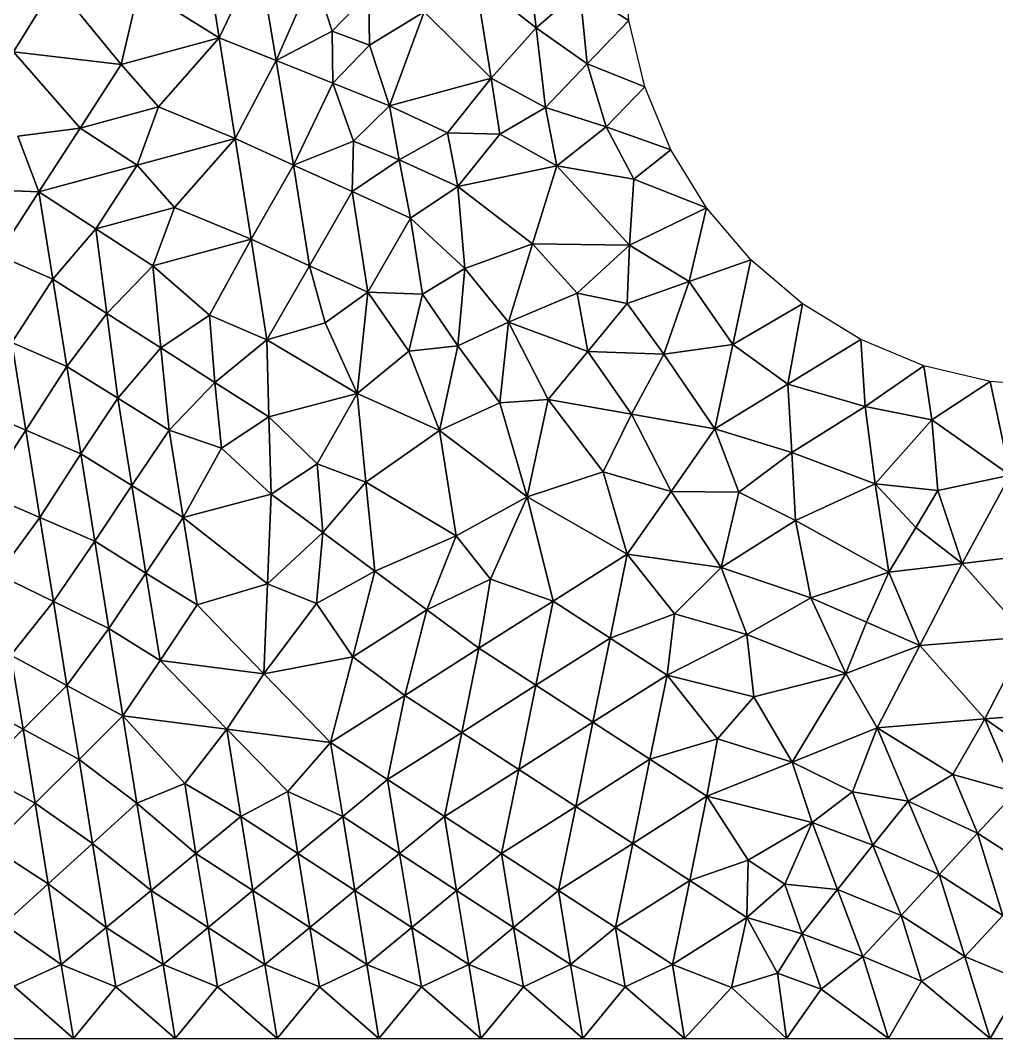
# Model space of a CAD drawing. Extents: x 100 to 350, y 100 to 150.
# Drawn here: x 276.13 to 298.58, y 100 to 123.44 of the extents above; entities that cross this region are included whole.
import ezdxf

# ---------------------------------------------------------------- set-up
doc = ezdxf.new("R2010")
doc.units = 0

msp = doc.modelspace()

# ---------------------------------------------------------------- linework, layer by layer
at = {"color": 1}
for p, q in [((280.334, 125.353), (280.7, 123.036)), ((280.7, 123.036), (280.334, 125.353)), ((280.7, 123.036), (281.603, 124.922)), ((281.603, 124.922), (280.7, 123.036)), ((281.603, 124.922), (282.007, 122.515)), ((282.007, 122.515), (281.603, 124.922)), ((287.767, 125.098), (287.988, 123.264)), ((287.988, 123.264), (287.767, 125.098)), ((282.007, 122.515), (282.873, 124.492)), ((282.873, 124.492), (282.007, 122.515)), ((283.299, 123.186), (282.873, 124.492)), ((282.873, 124.492), (283.299, 123.186)), ((275.966, 122.712), (276.926, 124.272)), ((276.926, 124.272), (275.966, 122.712)), ((278.444, 122.423), (276.926, 124.272)), ((276.926, 124.272), (278.444, 122.423)), ((286.958, 122.108), (286.59, 124.365)), ((286.59, 124.365), (286.958, 122.108)), ((287.988, 123.264), (286.59, 124.365)), ((286.59, 124.365), (287.988, 123.264)), ((278.858, 124.183), (278.444, 122.423)), ((278.444, 122.423), (278.858, 124.183)), ((280.7, 123.036), (278.858, 124.183)), ((278.858, 124.183), (280.7, 123.036)), ((284.142, 124.062), (283.299, 123.186)), ((283.299, 123.186), (284.142, 124.062)), ((284.142, 124.062), (284.157, 122.869)), ((284.157, 122.869), (284.142, 124.062)), ((287.988, 123.264), (288.994, 124.132)), ((288.994, 124.132), (287.988, 123.264)), ((289.166, 122.433), (288.994, 124.132)), ((288.994, 124.132), (289.166, 122.433)), ((290.123, 123.436), (288.994, 124.132)), ((288.994, 124.132), (290.123, 123.436)), ((284.157, 122.869), (285.412, 123.631)), ((285.412, 123.631), (284.157, 122.869)), ((285.412, 123.631), (284.621, 121.473)), ((284.621, 121.473), (285.412, 123.631)), ((286.958, 122.108), (285.412, 123.631)), ((285.412, 123.631), (286.958, 122.108)), ((289.166, 122.433), (290.123, 123.436)), ((290.123, 123.436), (289.166, 122.433)), ((283.299, 123.186), (282.007, 122.515)), ((282.007, 122.515), (283.299, 123.186)), ((283.314, 121.994), (283.299, 123.186)), ((283.299, 123.186), (283.314, 121.994)), ((284.157, 122.869), (283.299, 123.186)), ((283.299, 123.186), (284.157, 122.869)), ((286.958, 122.108), (287.988, 123.264)), ((287.988, 123.264), (286.958, 122.108)), ((289.166, 122.433), (287.988, 123.264)), ((287.988, 123.264), (288.209, 121.431)), ((287.988, 123.264), (289.166, 122.433)), ((288.209, 121.431), (287.988, 123.264)), ((280.7, 123.036), (278.444, 122.423)), ((278.444, 122.423), (280.7, 123.036)), ((279.303, 121.449), (280.7, 123.036)), ((280.7, 123.036), (279.303, 121.449)), ((281.066, 120.719), (280.7, 123.036)), ((282.007, 122.515), (280.7, 123.036)), ((280.7, 123.036), (281.066, 120.719)), ((280.7, 123.036), (282.007, 122.515)), ((283.314, 121.994), (284.157, 122.869)), ((284.157, 122.869), (283.314, 121.994)), ((284.157, 122.869), (284.621, 121.473)), ((284.621, 121.473), (284.157, 122.869)), ((275.966, 122.712), (278.444, 122.423)), ((278.444, 122.423), (275.966, 122.712)), ((275.966, 122.712), (277.498, 120.959)), ((277.498, 120.959), (275.966, 122.712)), ((277.498, 120.959), (278.444, 122.423)), ((278.444, 122.423), (277.498, 120.959)), ((278.444, 122.423), (279.303, 121.449)), ((279.303, 121.449), (278.444, 122.423)), ((282.007, 122.515), (281.066, 120.719)), ((281.066, 120.719), (282.007, 122.515)), ((282.007, 122.515), (282.41, 120.107)), ((283.314, 121.994), (282.007, 122.515)), ((282.41, 120.107), (282.007, 122.515)), ((282.007, 122.515), (283.314, 121.994)), ((288.209, 121.431), (289.166, 122.433)), ((289.166, 122.433), (288.209, 121.431)), ((290.489, 121.91), (289.166, 122.433)), ((289.166, 122.433), (289.601, 120.989)), ((289.601, 120.989), (289.166, 122.433)), ((289.166, 122.433), (290.489, 121.91)), ((284.621, 121.473), (286.958, 122.108)), ((286.958, 122.108), (284.621, 121.473)), ((285.952, 120.847), (286.958, 122.108)), ((286.958, 122.108), (285.952, 120.847)), ((287.154, 120.818), (286.958, 122.108)), ((288.209, 121.431), (286.958, 122.108)), ((286.958, 122.108), (287.154, 120.818)), ((286.958, 122.108), (288.209, 121.431)), ((282.41, 120.107), (283.314, 121.994)), ((283.314, 121.994), (282.41, 120.107)), ((283.314, 121.994), (284.621, 121.473)), ((283.788, 120.659), (283.314, 121.994)), ((284.621, 121.473), (283.314, 121.994)), ((283.314, 121.994), (283.788, 120.659)), ((290.489, 121.91), (289.601, 120.989)), ((289.601, 120.989), (290.489, 121.91)), ((279.303, 121.449), (277.498, 120.959)), ((277.498, 120.959), (279.303, 121.449)), ((278.81, 120.106), (279.303, 121.449)), ((279.303, 121.449), (278.81, 120.106)), ((279.303, 121.449), (281.066, 120.719)), ((281.066, 120.719), (279.303, 121.449)), ((284.621, 121.473), (283.788, 120.659)), ((283.788, 120.659), (284.621, 121.473)), ((284.841, 120.224), (284.621, 121.473)), ((284.621, 121.473), (285.952, 120.847)), ((285.952, 120.847), (284.621, 121.473)), ((284.621, 121.473), (284.841, 120.224)), ((287.154, 120.818), (288.209, 121.431)), ((288.209, 121.431), (287.154, 120.818)), ((288.209, 121.431), (289.601, 120.989)), ((289.601, 120.989), (288.209, 121.431)), ((288.209, 121.431), (288.467, 120.091)), ((288.467, 120.091), (288.209, 121.431)), ((277.498, 120.959), (276.065, 120.772)), ((276.065, 120.772), (277.498, 120.959)), ((276.553, 119.494), (277.498, 120.959)), ((277.498, 120.959), (276.553, 119.494)), ((277.498, 120.959), (278.81, 120.106)), ((278.81, 120.106), (277.498, 120.959)), ((288.467, 120.091), (289.601, 120.989)), ((289.601, 120.989), (288.467, 120.091)), ((289.601, 120.989), (291.09, 120.46)), ((289.601, 120.989), (290.241, 119.785)), ((291.09, 120.46), (289.601, 120.989)), ((290.241, 119.785), (289.601, 120.989)), ((276.065, 120.772), (276.553, 119.494)), ((276.553, 119.494), (276.065, 120.772)), ((281.066, 120.719), (278.81, 120.106)), ((278.81, 120.106), (281.066, 120.719)), ((279.669, 119.132), (281.066, 120.719)), ((281.066, 120.719), (279.669, 119.132)), ((282.41, 120.107), (281.066, 120.719)), ((281.066, 120.719), (281.432, 118.402)), ((281.066, 120.719), (282.41, 120.107)), ((281.432, 118.402), (281.066, 120.719)), ((285.952, 120.847), (284.841, 120.224)), ((284.841, 120.224), (285.952, 120.847)), ((285.952, 120.847), (287.154, 120.818)), ((286.186, 119.612), (285.952, 120.847)), ((287.154, 120.818), (285.952, 120.847)), ((285.952, 120.847), (286.186, 119.612)), ((286.186, 119.612), (287.154, 120.818)), ((287.154, 120.818), (286.186, 119.612)), ((287.154, 120.818), (288.467, 120.091)), ((288.467, 120.091), (287.154, 120.818)), ((283.788, 120.659), (282.41, 120.107)), ((282.41, 120.107), (283.788, 120.659)), ((283.755, 119.496), (283.788, 120.659)), ((283.788, 120.659), (283.755, 119.496)), ((283.788, 120.659), (284.841, 120.224)), ((284.841, 120.224), (283.788, 120.659)), ((291.09, 120.46), (290.241, 119.785)), ((290.241, 119.785), (291.09, 120.46)), ((278.81, 120.106), (276.553, 119.494)), ((276.553, 119.494), (278.81, 120.106)), ((277.864, 118.642), (278.81, 120.106)), ((278.81, 120.106), (277.864, 118.642)), ((278.81, 120.106), (279.669, 119.132)), ((279.669, 119.132), (278.81, 120.106)), ((281.432, 118.402), (282.41, 120.107)), ((282.41, 120.107), (281.432, 118.402)), ((283.755, 119.496), (282.41, 120.107)), ((282.41, 120.107), (282.776, 117.79)), ((282.41, 120.107), (283.755, 119.496)), ((282.776, 117.79), (282.41, 120.107)), ((284.841, 120.224), (283.755, 119.496)), ((283.755, 119.496), (284.841, 120.224)), ((285.099, 118.884), (284.841, 120.224)), ((284.841, 120.224), (286.186, 119.612)), ((284.841, 120.224), (285.099, 118.884)), ((286.186, 119.612), (284.841, 120.224)), ((288.467, 120.091), (286.186, 119.612)), ((286.186, 119.612), (288.467, 120.091)), ((288.467, 120.091), (287.91, 118.292)), ((287.91, 118.292), (288.467, 120.091)), ((290.138, 118.262), (288.467, 120.091)), ((288.467, 120.091), (290.241, 119.785)), ((290.241, 119.785), (288.467, 120.091)), ((288.467, 120.091), (290.138, 118.262)), ((290.241, 119.785), (290.138, 118.262)), ((290.138, 118.262), (290.241, 119.785)), ((291.91, 119.122), (290.241, 119.785)), ((290.241, 119.785), (291.91, 119.122)), ((275.299, 119.543), (276.553, 119.494)), ((276.553, 119.494), (275.299, 119.543)), ((286.186, 119.612), (285.099, 118.884)), ((285.099, 118.884), (286.186, 119.612)), ((286.353, 117.727), (286.186, 119.612)), ((286.186, 119.612), (286.353, 117.727)), ((287.91, 118.292), (286.186, 119.612)), ((286.186, 119.612), (287.91, 118.292)), ((276.553, 119.494), (275.608, 118.029)), ((275.608, 118.029), (276.553, 119.494)), ((276.553, 119.494), (277.864, 118.642)), ((277.864, 118.642), (276.553, 119.494)), ((276.553, 119.494), (276.875, 117.483)), ((276.875, 117.483), (276.553, 119.494)), ((282.776, 117.79), (283.755, 119.496)), ((283.755, 119.496), (282.776, 117.79)), ((285.099, 118.884), (283.755, 119.496)), ((283.755, 119.496), (284.121, 117.179)), ((283.755, 119.496), (285.099, 118.884)), ((284.121, 117.179), (283.755, 119.496)), ((277.864, 118.642), (279.669, 119.132)), ((279.669, 119.132), (277.864, 118.642)), ((279.175, 117.79), (279.669, 119.132)), ((279.669, 119.132), (279.175, 117.79)), ((279.669, 119.132), (281.432, 118.402)), ((281.432, 118.402), (279.669, 119.132)), ((290.138, 118.262), (291.91, 119.122)), ((291.91, 119.122), (290.138, 118.262)), ((291.91, 119.122), (291.508, 117.423)), ((291.508, 117.423), (291.91, 119.122)), ((284.121, 117.179), (285.099, 118.884)), ((285.099, 118.884), (284.121, 117.179)), ((286.353, 117.727), (285.099, 118.884)), ((285.099, 118.884), (285.378, 117.136)), ((285.099, 118.884), (286.353, 117.727)), ((285.378, 117.136), (285.099, 118.884)), ((276.875, 117.483), (277.864, 118.642)), ((277.864, 118.642), (276.875, 117.483)), ((277.864, 118.642), (279.175, 117.79)), ((278.118, 116.69), (277.864, 118.642)), ((279.175, 117.79), (277.864, 118.642)), ((277.864, 118.642), (278.118, 116.69)), ((281.432, 118.402), (279.175, 117.79)), ((279.175, 117.79), (281.432, 118.402)), ((280.473, 116.655), (281.432, 118.402)), ((281.432, 118.402), (280.473, 116.655)), ((282.776, 117.79), (281.432, 118.402)), ((281.432, 118.402), (281.798, 116.085)), ((281.798, 116.085), (281.432, 118.402)), ((281.432, 118.402), (282.776, 117.79)), ((287.91, 118.292), (286.353, 117.727)), ((286.353, 117.727), (287.91, 118.292)), ((287.354, 116.493), (287.91, 118.292)), ((287.91, 118.292), (287.354, 116.493)), ((287.91, 118.292), (290.138, 118.262)), ((290.138, 118.262), (287.91, 118.292)), ((287.91, 118.292), (288.933, 117.156)), ((288.933, 117.156), (287.91, 118.292)), ((290.138, 118.262), (288.933, 117.156)), ((288.933, 117.156), (290.138, 118.262)), ((290.087, 116.918), (290.138, 118.262)), ((290.138, 118.262), (290.087, 116.918)), ((291.508, 117.423), (290.138, 118.262)), ((290.138, 118.262), (291.508, 117.423)), ((275.608, 118.029), (276.875, 117.483)), ((276.875, 117.483), (275.608, 118.029)), ((291.508, 117.423), (292.929, 117.929)), ((292.929, 117.929), (291.508, 117.423)), ((292.929, 117.929), (292.516, 115.98)), ((292.516, 115.98), (292.929, 117.929)), ((279.175, 117.79), (278.118, 116.69)), ((278.118, 116.69), (279.175, 117.79)), ((279.175, 117.79), (280.473, 116.655)), ((279.36, 115.897), (279.175, 117.79)), ((280.473, 116.655), (279.175, 117.79)), ((279.175, 117.79), (279.36, 115.897)), ((281.798, 116.085), (282.776, 117.79)), ((282.776, 117.79), (281.798, 116.085)), ((282.776, 117.79), (284.121, 117.179)), ((284.121, 117.179), (282.776, 117.79)), ((282.776, 117.79), (283.141, 116.477)), ((283.141, 116.477), (282.776, 117.79)), ((286.353, 117.727), (285.378, 117.136)), ((285.378, 117.136), (286.353, 117.727)), ((286.193, 115.946), (286.353, 117.727)), ((286.353, 117.727), (286.193, 115.946)), ((286.353, 117.727), (287.354, 116.493)), ((287.354, 116.493), (286.353, 117.727)), ((275.93, 116.019), (276.875, 117.483)), ((276.875, 117.483), (275.93, 116.019)), ((276.875, 117.483), (278.118, 116.69)), ((278.118, 116.69), (276.875, 117.483)), ((276.875, 117.483), (277.198, 115.473)), ((277.198, 115.473), (276.875, 117.483)), ((291.508, 117.423), (290.087, 116.918)), ((290.087, 116.918), (291.508, 117.423)), ((290.929, 115.757), (291.508, 117.423)), ((291.508, 117.423), (290.929, 115.757)), ((291.508, 117.423), (292.516, 115.98)), ((292.516, 115.98), (291.508, 117.423)), ((284.121, 117.179), (283.141, 116.477)), ((283.141, 116.477), (284.121, 117.179)), ((283.87, 114.852), (284.121, 117.179)), ((284.121, 117.179), (283.87, 114.852)), ((285.065, 115.822), (284.121, 117.179)), ((285.378, 117.136), (284.121, 117.179)), ((284.121, 117.179), (285.065, 115.822)), ((284.121, 117.179), (285.378, 117.136)), ((285.378, 117.136), (285.065, 115.822)), ((285.065, 115.822), (285.378, 117.136)), ((285.378, 117.136), (286.193, 115.946)), ((286.193, 115.946), (285.378, 117.136)), ((288.933, 117.156), (287.354, 116.493)), ((287.354, 116.493), (288.933, 117.156)), ((288.933, 117.156), (289.176, 115.815)), ((290.087, 116.918), (288.933, 117.156)), ((288.933, 117.156), (290.087, 116.918)), ((289.176, 115.815), (288.933, 117.156)), ((290.087, 116.918), (289.176, 115.815)), ((289.176, 115.815), (290.087, 116.918)), ((290.929, 115.757), (290.087, 116.918)), ((290.087, 116.918), (290.929, 115.757)), ((294.122, 116.91), (292.516, 115.98)), ((292.516, 115.98), (294.122, 116.91)), ((293.782, 115.061), (294.122, 116.91)), ((294.122, 116.91), (293.782, 115.061)), ((278.118, 116.69), (277.198, 115.473)), ((277.198, 115.473), (278.118, 116.69)), ((279.36, 115.897), (278.118, 116.69)), ((278.118, 116.69), (278.371, 114.738)), ((278.371, 114.738), (278.118, 116.69)), ((278.118, 116.69), (279.36, 115.897)), ((279.36, 115.897), (280.473, 116.655)), ((280.473, 116.655), (279.36, 115.897)), ((280.473, 116.655), (281.798, 116.085)), ((280.602, 115.103), (280.473, 116.655)), ((281.798, 116.085), (280.473, 116.655)), ((280.473, 116.655), (280.602, 115.103)), ((287.354, 116.493), (286.193, 115.946)), ((286.193, 115.946), (287.354, 116.493)), ((287.153, 114.632), (287.354, 116.493)), ((287.354, 116.493), (287.153, 114.632)), ((288.265, 114.713), (287.354, 116.493)), ((289.176, 115.815), (287.354, 116.493)), ((287.354, 116.493), (288.265, 114.713)), ((287.354, 116.493), (289.176, 115.815)), ((283.141, 116.477), (281.798, 116.085)), ((281.798, 116.085), (283.141, 116.477)), ((283.141, 116.477), (283.87, 114.852)), ((283.87, 114.852), (283.141, 116.477)), ((275.93, 116.019), (276.252, 114.008)), ((277.198, 115.473), (275.93, 116.019)), ((275.93, 116.019), (277.198, 115.473)), ((276.252, 114.008), (275.93, 116.019)), ((281.798, 116.085), (280.602, 115.103)), ((280.602, 115.103), (281.798, 116.085)), ((281.845, 114.31), (281.798, 116.085)), ((283.87, 114.852), (281.798, 116.085)), ((281.798, 116.085), (281.845, 114.31)), ((281.798, 116.085), (283.87, 114.852)), ((293.782, 115.061), (295.46, 116.09)), ((295.46, 116.09), (293.782, 115.061)), ((295.561, 114.551), (295.46, 116.09)), ((295.46, 116.09), (295.561, 114.551)), ((278.371, 114.738), (279.36, 115.897)), ((279.36, 115.897), (278.371, 114.738)), ((279.36, 115.897), (280.602, 115.103)), ((280.602, 115.103), (279.36, 115.897)), ((279.36, 115.897), (279.545, 114.004)), ((279.545, 114.004), (279.36, 115.897)), ((285.065, 115.822), (283.87, 114.852)), ((283.87, 114.852), (285.065, 115.822)), ((286.193, 115.946), (285.065, 115.822)), ((285.065, 115.822), (286.193, 115.946)), ((285.065, 115.822), (285.764, 113.997)), ((285.764, 113.997), (285.065, 115.822)), ((285.764, 113.997), (286.193, 115.946)), ((286.193, 115.946), (285.764, 113.997)), ((286.193, 115.946), (287.153, 114.632)), ((287.153, 114.632), (286.193, 115.946)), ((289.176, 115.815), (288.265, 114.713)), ((288.265, 114.713), (289.176, 115.815)), ((289.176, 115.815), (290.929, 115.757)), ((290.929, 115.757), (289.176, 115.815)), ((289.176, 115.815), (290.184, 114.372)), ((290.184, 114.372), (289.176, 115.815)), ((290.929, 115.757), (292.516, 115.98)), ((292.516, 115.98), (290.929, 115.757)), ((292.516, 115.98), (292.104, 114.032)), ((292.104, 114.032), (292.516, 115.98)), ((292.516, 115.98), (293.782, 115.061)), ((293.782, 115.061), (292.516, 115.98)), ((290.184, 114.372), (290.929, 115.757)), ((290.929, 115.757), (290.184, 114.372)), ((292.104, 114.032), (290.929, 115.757)), ((290.929, 115.757), (292.104, 114.032)), ((277.198, 115.473), (276.252, 114.008)), ((276.252, 114.008), (277.198, 115.473)), ((277.52, 113.462), (277.198, 115.473)), ((278.371, 114.738), (277.198, 115.473)), ((277.198, 115.473), (277.52, 113.462)), ((277.198, 115.473), (278.371, 114.738)), ((295.561, 114.551), (296.91, 115.489)), ((296.91, 115.489), (295.561, 114.551)), ((297.095, 114.24), (296.91, 115.489)), ((296.91, 115.489), (297.095, 114.24)), ((280.602, 115.103), (279.545, 114.004)), ((279.545, 114.004), (280.602, 115.103)), ((281.845, 114.31), (280.602, 115.103)), ((280.602, 115.103), (280.75, 113.589)), ((280.75, 113.589), (280.602, 115.103)), ((280.602, 115.103), (281.845, 114.31)), ((298.436, 115.123), (297.095, 114.24)), ((297.095, 114.24), (298.436, 115.123)), ((298.436, 115.123), (298.897, 112.969)), ((298.897, 112.969), (298.436, 115.123)), ((283.87, 114.852), (281.845, 114.31)), ((281.845, 114.31), (283.87, 114.852)), ((282.954, 113.23), (283.87, 114.852)), ((283.87, 114.852), (282.954, 113.23)), ((285.764, 113.997), (283.87, 114.852)), ((283.87, 114.852), (284.076, 112.806)), ((284.076, 112.806), (283.87, 114.852)), ((283.87, 114.852), (285.764, 113.997)), ((293.782, 115.061), (292.104, 114.032)), ((292.104, 114.032), (293.782, 115.061)), ((295.561, 114.551), (293.782, 115.061)), ((293.782, 115.061), (293.869, 113.494)), ((293.869, 113.494), (293.782, 115.061)), ((293.782, 115.061), (295.561, 114.551)), ((277.52, 113.462), (278.371, 114.738)), ((278.371, 114.738), (277.52, 113.462)), ((278.371, 114.738), (278.693, 112.728)), ((279.545, 114.004), (278.371, 114.738)), ((278.371, 114.738), (279.545, 114.004)), ((278.693, 112.728), (278.371, 114.738)), ((287.153, 114.632), (285.764, 113.997)), ((285.764, 113.997), (287.153, 114.632)), ((288.265, 114.713), (287.153, 114.632)), ((287.153, 114.632), (288.265, 114.713)), ((287.153, 114.632), (287.783, 112.47)), ((287.783, 112.47), (287.153, 114.632)), ((287.783, 112.47), (288.265, 114.713)), ((288.265, 114.713), (287.783, 112.47)), ((289.529, 113.044), (288.265, 114.713)), ((290.184, 114.372), (288.265, 114.713)), ((288.265, 114.713), (289.529, 113.044)), ((288.265, 114.713), (290.184, 114.372)), ((276.252, 114.008), (274.985, 114.554)), ((274.985, 114.554), (276.252, 114.008)), ((293.869, 113.494), (295.561, 114.551)), ((295.561, 114.551), (293.869, 113.494)), ((297.095, 114.24), (295.561, 114.551)), ((295.561, 114.551), (295.787, 112.77)), ((295.787, 112.77), (295.561, 114.551)), ((295.561, 114.551), (297.095, 114.24)), ((280.75, 113.589), (281.845, 114.31)), ((281.845, 114.31), (280.75, 113.589)), ((281.845, 114.31), (282.954, 113.23)), ((282.954, 113.23), (281.845, 114.31)), ((281.845, 114.31), (281.892, 112.535)), ((281.892, 112.535), (281.845, 114.31)), ((289.529, 113.044), (290.184, 114.372)), ((290.184, 114.372), (289.529, 113.044)), ((290.184, 114.372), (292.104, 114.032)), ((291.095, 112.593), (290.184, 114.372)), ((292.104, 114.032), (290.184, 114.372)), ((290.184, 114.372), (291.095, 112.593)), ((295.787, 112.77), (297.095, 114.24)), ((297.095, 114.24), (295.787, 112.77)), ((297.095, 114.24), (297.231, 112.615)), ((298.897, 112.969), (297.095, 114.24)), ((297.231, 112.615), (297.095, 114.24)), ((297.095, 114.24), (298.897, 112.969)), ((276.252, 114.008), (275.307, 112.543)), ((275.307, 112.543), (276.252, 114.008)), ((276.252, 114.008), (276.575, 111.997)), ((277.52, 113.462), (276.252, 114.008)), ((276.575, 111.997), (276.252, 114.008)), ((276.252, 114.008), (277.52, 113.462)), ((279.545, 114.004), (278.693, 112.728)), ((278.693, 112.728), (279.545, 114.004)), ((279.545, 114.004), (280.75, 113.589)), ((279.867, 111.993), (279.545, 114.004)), ((280.75, 113.589), (279.545, 114.004)), ((279.545, 114.004), (279.867, 111.993)), ((284.076, 112.806), (285.764, 113.997)), ((285.764, 113.997), (284.076, 112.806)), ((287.783, 112.47), (285.764, 113.997)), ((285.764, 113.997), (286.148, 111.573)), ((286.148, 111.573), (285.764, 113.997)), ((285.764, 113.997), (287.783, 112.47)), ((292.104, 114.032), (291.095, 112.593)), ((291.095, 112.593), (292.104, 114.032)), ((292.655, 112.578), (292.104, 114.032)), ((292.104, 114.032), (293.869, 113.494)), ((293.869, 113.494), (292.104, 114.032)), ((292.104, 114.032), (292.655, 112.578)), ((276.575, 111.997), (277.52, 113.462)), ((277.52, 113.462), (276.575, 111.997)), ((278.693, 112.728), (277.52, 113.462)), ((277.52, 113.462), (277.842, 111.451)), ((277.52, 113.462), (278.693, 112.728)), ((277.842, 111.451), (277.52, 113.462)), ((279.867, 111.993), (280.75, 113.589)), ((280.75, 113.589), (279.867, 111.993)), ((280.75, 113.589), (281.892, 112.535)), ((281.892, 112.535), (280.75, 113.589)), ((292.655, 112.578), (293.869, 113.494)), ((293.869, 113.494), (292.655, 112.578)), ((293.869, 113.494), (295.787, 112.77)), ((293.869, 113.494), (293.956, 111.927)), ((295.787, 112.77), (293.869, 113.494)), ((293.956, 111.927), (293.869, 113.494)), ((281.892, 112.535), (282.954, 113.23)), ((282.954, 113.23), (281.892, 112.535)), ((282.954, 113.23), (283.087, 111.648)), ((284.076, 112.806), (282.954, 113.23)), ((282.954, 113.23), (284.076, 112.806)), ((283.087, 111.648), (282.954, 113.23)), ((289.529, 113.044), (287.783, 112.47)), ((287.783, 112.47), (289.529, 113.044)), ((290.086, 111.153), (289.529, 113.044)), ((291.095, 112.593), (289.529, 113.044)), ((289.529, 113.044), (290.086, 111.153)), ((289.529, 113.044), (291.095, 112.593)), ((297.231, 112.615), (298.897, 112.969)), ((298.897, 112.969), (297.231, 112.615)), ((298.897, 112.969), (297.793, 110.938)), ((297.793, 110.938), (298.897, 112.969)), ((284.076, 112.806), (283.087, 111.648)), ((283.087, 111.648), (284.076, 112.806)), ((286.148, 111.573), (284.076, 112.806)), ((284.076, 112.806), (284.283, 110.76)), ((284.283, 110.76), (284.076, 112.806)), ((284.076, 112.806), (286.148, 111.573)), ((295.787, 112.77), (293.956, 111.927)), ((293.956, 111.927), (295.787, 112.77)), ((296.103, 110.735), (295.787, 112.77)), ((295.787, 112.77), (297.231, 112.615)), ((296.729, 111.764), (295.787, 112.77)), ((295.787, 112.77), (296.103, 110.735)), ((297.231, 112.615), (295.787, 112.77)), ((295.787, 112.77), (296.729, 111.764)), ((275.307, 112.543), (276.575, 111.997)), ((276.575, 111.997), (275.307, 112.543)), ((278.693, 112.728), (277.842, 111.451)), ((277.842, 111.451), (278.693, 112.728)), ((279.867, 111.993), (278.693, 112.728)), ((278.693, 112.728), (279.015, 110.717)), ((279.015, 110.717), (278.693, 112.728)), ((278.693, 112.728), (279.867, 111.993)), ((281.892, 112.535), (279.867, 111.993)), ((279.867, 111.993), (281.892, 112.535)), ((281.808, 110.468), (281.892, 112.535)), ((281.892, 112.535), (281.808, 110.468)), ((283.087, 111.648), (281.892, 112.535)), ((281.892, 112.535), (283.087, 111.648)), ((290.086, 111.153), (291.095, 112.593)), ((291.095, 112.593), (290.086, 111.153)), ((291.095, 112.593), (292.655, 112.578)), ((292.25, 110.843), (291.095, 112.593)), ((292.655, 112.578), (291.095, 112.593)), ((291.095, 112.593), (292.25, 110.843)), ((292.25, 110.843), (292.655, 112.578)), ((292.655, 112.578), (292.25, 110.843)), ((292.655, 112.578), (293.956, 111.927)), ((293.956, 111.927), (292.655, 112.578)), ((296.729, 111.764), (297.231, 112.615)), ((297.231, 112.615), (296.729, 111.764)), ((297.231, 112.615), (297.793, 110.938)), ((297.793, 110.938), (297.231, 112.615)), ((286.148, 111.573), (287.783, 112.47)), ((287.783, 112.47), (286.148, 111.573)), ((287.783, 112.47), (286.938, 110.578)), ((286.938, 110.578), (287.783, 112.47)), ((290.086, 111.153), (287.783, 112.47)), ((287.783, 112.47), (288.379, 110.069)), ((287.783, 112.47), (290.086, 111.153)), ((288.379, 110.069), (287.783, 112.47)), ((275.608, 110.686), (276.575, 111.997)), ((276.575, 111.997), (275.608, 110.686)), ((276.575, 111.997), (276.886, 110.063)), ((277.842, 111.451), (276.575, 111.997)), ((276.575, 111.997), (277.842, 111.451)), ((276.886, 110.063), (276.575, 111.997)), ((279.015, 110.717), (279.867, 111.993)), ((279.867, 111.993), (279.015, 110.717)), ((279.867, 111.993), (280.189, 109.983)), ((281.808, 110.468), (279.867, 111.993)), ((279.867, 111.993), (281.808, 110.468)), ((280.189, 109.983), (279.867, 111.993)), ((293.956, 111.927), (292.25, 110.843)), ((292.25, 110.843), (293.956, 111.927)), ((293.956, 111.927), (296.103, 110.735)), ((294.313, 110.149), (293.956, 111.927)), ((296.103, 110.735), (293.956, 111.927)), ((293.956, 111.927), (294.313, 110.149)), ((283.087, 111.648), (281.808, 110.468)), ((281.808, 110.468), (283.087, 111.648)), ((282.935, 110.013), (283.087, 111.648)), ((283.087, 111.648), (282.935, 110.013)), ((283.087, 111.648), (284.283, 110.76)), ((284.283, 110.76), (283.087, 111.648)), ((284.283, 110.76), (286.148, 111.573)), ((286.148, 111.573), (284.283, 110.76)), ((285.478, 109.873), (286.148, 111.573)), ((286.148, 111.573), (285.478, 109.873)), ((286.938, 110.578), (286.148, 111.573)), ((286.148, 111.573), (286.938, 110.578)), ((296.103, 110.735), (296.729, 111.764)), ((296.729, 111.764), (296.103, 110.735)), ((297.793, 110.938), (296.729, 111.764)), ((296.729, 111.764), (297.793, 110.938)), ((277.842, 111.451), (276.886, 110.063)), ((276.886, 110.063), (277.842, 111.451)), ((279.015, 110.717), (277.842, 111.451)), ((277.842, 111.451), (278.164, 109.441)), ((278.164, 109.441), (277.842, 111.451)), ((277.842, 111.451), (279.015, 110.717)), ((288.379, 110.069), (290.086, 111.153)), ((290.086, 111.153), (288.379, 110.069)), ((289.691, 109.217), (290.086, 111.153)), ((290.086, 111.153), (289.691, 109.217)), ((290.086, 111.153), (292.25, 110.843)), ((291.173, 109.776), (290.086, 111.153)), ((292.25, 110.843), (290.086, 111.153)), ((290.086, 111.153), (291.173, 109.776)), ((299.483, 111.14), (297.793, 110.938)), ((297.793, 110.938), (299.483, 111.14)), ((296.103, 110.735), (297.793, 110.938)), ((297.793, 110.938), (296.103, 110.735)), ((297.793, 110.938), (296.816, 109.047)), ((296.816, 109.047), (297.793, 110.938)), ((299.287, 109.25), (297.793, 110.938)), ((297.793, 110.938), (299.287, 109.25)), ((276.886, 110.063), (275.608, 110.686)), ((275.608, 110.686), (276.886, 110.063)), ((278.164, 109.441), (279.015, 110.717)), ((279.015, 110.717), (278.164, 109.441)), ((279.015, 110.717), (279.338, 108.706)), ((280.189, 109.983), (279.015, 110.717)), ((279.015, 110.717), (280.189, 109.983)), ((279.338, 108.706), (279.015, 110.717)), ((284.283, 110.76), (282.935, 110.013)), ((282.935, 110.013), (284.283, 110.76)), ((283.772, 108.789), (284.283, 110.76)), ((284.283, 110.76), (283.772, 108.789)), ((285.478, 109.873), (284.283, 110.76)), ((284.283, 110.76), (285.478, 109.873)), ((292.25, 110.843), (291.173, 109.776)), ((291.173, 109.776), (292.25, 110.843)), ((292.25, 110.843), (294.313, 110.149)), ((292.835, 109.302), (292.25, 110.843)), ((294.313, 110.149), (292.25, 110.843)), ((292.25, 110.843), (292.835, 109.302)), ((294.313, 110.149), (296.103, 110.735)), ((296.103, 110.735), (294.313, 110.149)), ((295.588, 109.584), (296.103, 110.735)), ((296.103, 110.735), (295.588, 109.584)), ((296.103, 110.735), (296.816, 109.047)), ((296.816, 109.047), (296.103, 110.735)), ((281.808, 110.468), (280.189, 109.983)), ((280.189, 109.983), (281.808, 110.468)), ((281.725, 108.4), (281.808, 110.468)), ((281.808, 110.468), (281.725, 108.4)), ((281.808, 110.468), (282.935, 110.013)), ((282.935, 110.013), (281.808, 110.468)), ((286.938, 110.578), (285.478, 109.873)), ((285.478, 109.873), (286.938, 110.578)), ((286.938, 110.578), (286.673, 108.985)), ((286.673, 108.985), (286.938, 110.578)), ((288.379, 110.069), (286.938, 110.578)), ((286.938, 110.578), (288.379, 110.069)), ((276.886, 110.063), (275.908, 108.828)), ((275.908, 108.828), (276.886, 110.063)), ((277.197, 108.129), (276.886, 110.063)), ((276.886, 110.063), (278.164, 109.441)), ((276.886, 110.063), (277.197, 108.129)), ((278.164, 109.441), (276.886, 110.063)), ((280.189, 109.983), (279.338, 108.706)), ((279.338, 108.706), (280.189, 109.983)), ((280.189, 109.983), (281.725, 108.4)), ((281.725, 108.4), (280.189, 109.983)), ((282.935, 110.013), (281.725, 108.4)), ((281.725, 108.4), (282.935, 110.013)), ((283.772, 108.789), (282.935, 110.013)), ((282.935, 110.013), (283.772, 108.789)), ((286.673, 108.985), (288.379, 110.069)), ((288.379, 110.069), (286.673, 108.985)), ((287.984, 108.133), (288.379, 110.069)), ((288.379, 110.069), (287.984, 108.133)), ((289.691, 109.217), (288.379, 110.069)), ((288.379, 110.069), (289.691, 109.217)), ((294.313, 110.149), (292.835, 109.302)), ((292.835, 109.302), (294.313, 110.149)), ((295.118, 108.404), (294.313, 110.149)), ((295.588, 109.584), (294.313, 110.149)), ((294.313, 110.149), (295.118, 108.404)), ((294.313, 110.149), (295.588, 109.584)), ((285.478, 109.873), (283.772, 108.789)), ((283.772, 108.789), (285.478, 109.873)), ((284.967, 107.901), (285.478, 109.873)), ((285.478, 109.873), (284.967, 107.901)), ((286.673, 108.985), (285.478, 109.873)), ((285.478, 109.873), (286.673, 108.985)), ((291.173, 109.776), (289.691, 109.217)), ((289.691, 109.217), (291.173, 109.776)), ((291.002, 108.365), (291.173, 109.776)), ((291.173, 109.776), (291.002, 108.365)), ((292.835, 109.302), (291.173, 109.776)), ((291.173, 109.776), (292.835, 109.302)), ((295.118, 108.404), (295.588, 109.584)), ((295.588, 109.584), (295.118, 108.404)), ((296.816, 109.047), (295.588, 109.584)), ((295.588, 109.584), (296.816, 109.047)), ((277.197, 108.129), (278.164, 109.441)), ((278.164, 109.441), (277.197, 108.129)), ((279.338, 108.706), (278.164, 109.441)), ((278.164, 109.441), (278.486, 107.43)), ((278.486, 107.43), (278.164, 109.441)), ((278.164, 109.441), (279.338, 108.706)), ((287.984, 108.133), (289.691, 109.217)), ((289.691, 109.217), (287.984, 108.133)), ((289.691, 109.217), (289.296, 107.281)), ((289.296, 107.281), (289.691, 109.217)), ((291.002, 108.365), (289.691, 109.217)), ((289.691, 109.217), (291.002, 108.365)), ((292.835, 109.302), (291.002, 108.365)), ((291.002, 108.365), (292.835, 109.302)), ((293, 107.868), (292.835, 109.302)), ((292.835, 109.302), (295.118, 108.404)), ((292.835, 109.302), (293, 107.868)), ((295.118, 108.404), (292.835, 109.302)), ((296.816, 109.047), (299.287, 109.25)), ((299.287, 109.25), (296.816, 109.047)), ((299.287, 109.25), (298.31, 107.359)), ((298.31, 107.359), (299.287, 109.25)), ((284.967, 107.901), (286.673, 108.985)), ((286.673, 108.985), (284.967, 107.901)), ((286.673, 108.985), (286.278, 107.049)), ((286.278, 107.049), (286.673, 108.985)), ((286.673, 108.985), (287.984, 108.133)), ((287.984, 108.133), (286.673, 108.985)), ((295.118, 108.404), (296.816, 109.047)), ((296.816, 109.047), (295.118, 108.404)), ((296.816, 109.047), (295.839, 107.157)), ((295.839, 107.157), (296.816, 109.047)), ((298.31, 107.359), (296.816, 109.047)), ((296.816, 109.047), (298.31, 107.359)), ((275.908, 108.828), (277.197, 108.129)), ((277.197, 108.129), (275.908, 108.828)), ((275.908, 108.828), (276.186, 107.124)), ((276.186, 107.124), (275.908, 108.828)), ((281.725, 108.4), (283.772, 108.789)), ((283.772, 108.789), (281.725, 108.4)), ((283.261, 106.817), (283.772, 108.789)), ((283.772, 108.789), (283.261, 106.817)), ((283.772, 108.789), (284.967, 107.901)), ((284.967, 107.901), (283.772, 108.789)), ((279.338, 108.706), (278.486, 107.43)), ((278.486, 107.43), (279.338, 108.706)), ((279.338, 108.706), (280.874, 107.124)), ((281.725, 108.4), (279.338, 108.706)), ((279.338, 108.706), (281.725, 108.4)), ((280.874, 107.124), (279.338, 108.706)), ((280.874, 107.124), (281.725, 108.4)), ((281.725, 108.4), (280.874, 107.124)), ((283.261, 106.817), (281.725, 108.4)), ((281.725, 108.4), (283.261, 106.817)), ((289.296, 107.281), (291.002, 108.365)), ((291.002, 108.365), (289.296, 107.281)), ((291.002, 108.365), (290.607, 106.429)), ((290.607, 106.429), (291.002, 108.365)), ((291.002, 108.365), (293, 107.868)), ((293, 107.868), (291.002, 108.365)), ((291.002, 108.365), (292.165, 106.9)), ((292.165, 106.9), (291.002, 108.365)), ((293, 107.868), (295.118, 108.404)), ((295.118, 108.404), (293, 107.868)), ((295.118, 108.404), (293.879, 106.367)), ((293.879, 106.367), (295.118, 108.404)), ((295.839, 107.157), (295.118, 108.404)), ((295.118, 108.404), (295.839, 107.157)), ((276.186, 107.124), (277.197, 108.129)), ((277.197, 108.129), (276.186, 107.124)), ((277.197, 108.129), (278.486, 107.43)), ((277.475, 106.425), (277.197, 108.129)), ((278.486, 107.43), (277.197, 108.129)), ((277.197, 108.129), (277.475, 106.425)), ((287.984, 108.133), (286.278, 107.049)), ((286.278, 107.049), (287.984, 108.133)), ((287.59, 106.197), (287.984, 108.133)), ((287.984, 108.133), (287.59, 106.197)), ((287.984, 108.133), (289.296, 107.281)), ((289.296, 107.281), (287.984, 108.133)), ((276.186, 107.124), (274.897, 107.823)), ((274.897, 107.823), (276.186, 107.124)), ((283.261, 106.817), (284.967, 107.901)), ((284.967, 107.901), (283.261, 106.817)), ((284.572, 105.965), (284.967, 107.901)), ((284.967, 107.901), (284.572, 105.965)), ((286.278, 107.049), (284.967, 107.901)), ((284.967, 107.901), (286.278, 107.049)), ((292.165, 106.9), (293, 107.868)), ((293, 107.868), (292.165, 106.9)), ((293, 107.868), (293.879, 106.367)), ((293.879, 106.367), (293, 107.868)), ((277.475, 106.425), (278.486, 107.43)), ((278.486, 107.43), (277.475, 106.425)), ((280.874, 107.124), (278.486, 107.43)), ((278.486, 107.43), (279.906, 105.869)), ((278.486, 107.43), (280.874, 107.124)), ((278.808, 105.419), (278.486, 107.43)), ((279.906, 105.869), (278.486, 107.43)), ((278.486, 107.43), (278.808, 105.419)), ((295.839, 107.157), (298.31, 107.359)), ((298.31, 107.359), (295.839, 107.157)), ((298.31, 107.359), (297.574, 106.076)), ((297.574, 106.076), (298.31, 107.359)), ((298.31, 107.359), (300.78, 107.562)), ((300.78, 107.562), (298.31, 107.359)), ((299.023, 105.671), (298.31, 107.359)), ((299.993, 106.198), (298.31, 107.359)), ((298.31, 107.359), (299.023, 105.671)), ((298.31, 107.359), (299.993, 106.198)), ((276.186, 107.124), (275.175, 106.118)), ((275.175, 106.118), (276.186, 107.124)), ((276.465, 105.419), (276.186, 107.124)), ((277.475, 106.425), (276.186, 107.124)), ((276.186, 107.124), (276.465, 105.419)), ((276.186, 107.124), (277.475, 106.425)), ((280.874, 107.124), (279.906, 105.869)), ((279.906, 105.869), (280.874, 107.124)), ((281.196, 105.113), (280.874, 107.124)), ((283.261, 106.817), (280.874, 107.124)), ((280.874, 107.124), (282.276, 105.686)), ((280.874, 107.124), (283.261, 106.817)), ((282.276, 105.686), (280.874, 107.124)), ((280.874, 107.124), (281.196, 105.113)), ((289.296, 107.281), (287.59, 106.197)), ((287.59, 106.197), (289.296, 107.281)), ((288.901, 105.345), (289.296, 107.281)), ((289.296, 107.281), (288.901, 105.345)), ((290.607, 106.429), (289.296, 107.281)), ((289.296, 107.281), (290.607, 106.429)), ((293.879, 106.367), (295.839, 107.157)), ((295.839, 107.157), (293.879, 106.367)), ((295.839, 107.157), (295.269, 105.683)), ((295.269, 105.683), (295.839, 107.157)), ((296.552, 105.469), (295.839, 107.157)), ((295.839, 107.157), (297.574, 106.076)), ((297.574, 106.076), (295.839, 107.157)), ((295.839, 107.157), (296.552, 105.469)), ((286.278, 107.049), (284.572, 105.965)), ((284.572, 105.965), (286.278, 107.049)), ((286.278, 107.049), (285.883, 105.113)), ((285.883, 105.113), (286.278, 107.049)), ((287.59, 106.197), (286.278, 107.049)), ((286.278, 107.049), (287.59, 106.197)), ((290.607, 106.429), (292.165, 106.9)), ((292.165, 106.9), (290.607, 106.429)), ((292.165, 106.9), (291.918, 105.577)), ((291.918, 105.577), (292.165, 106.9)), ((292.165, 106.9), (293.879, 106.367)), ((293.879, 106.367), (292.165, 106.9)), ((283.261, 106.817), (282.276, 105.686)), ((282.276, 105.686), (283.261, 106.817)), ((283.54, 105.113), (283.261, 106.817)), ((284.572, 105.965), (283.261, 106.817)), ((283.261, 106.817), (283.54, 105.113)), ((283.261, 106.817), (284.572, 105.965)), ((276.465, 105.419), (277.475, 106.425)), ((277.475, 106.425), (276.465, 105.419)), ((277.787, 104.491), (277.475, 106.425)), ((277.475, 106.425), (278.808, 105.419)), ((278.808, 105.419), (277.475, 106.425)), ((277.475, 106.425), (277.787, 104.491)), ((288.901, 105.345), (290.607, 106.429)), ((290.607, 106.429), (288.901, 105.345)), ((290.607, 106.429), (290.212, 104.493)), ((290.212, 104.493), (290.607, 106.429)), ((291.918, 105.577), (290.607, 106.429)), ((290.607, 106.429), (291.918, 105.577)), ((285.883, 105.113), (287.59, 106.197)), ((287.59, 106.197), (285.883, 105.113)), ((287.195, 104.261), (287.59, 106.197)), ((287.59, 106.197), (287.195, 104.261)), ((287.59, 106.197), (288.901, 105.345)), ((288.901, 105.345), (287.59, 106.197)), ((293.879, 106.367), (291.918, 105.577)), ((291.918, 105.577), (293.879, 106.367)), ((293.879, 106.367), (295.269, 105.683)), ((294.337, 104.973), (293.879, 106.367)), ((295.269, 105.683), (293.879, 106.367)), ((293.879, 106.367), (294.337, 104.973)), ((275.175, 106.118), (276.465, 105.419)), ((276.465, 105.419), (275.175, 106.118)), ((284.572, 105.965), (283.54, 105.113)), ((283.54, 105.113), (284.572, 105.965)), ((284.851, 104.261), (284.572, 105.965)), ((284.572, 105.965), (285.883, 105.113)), ((285.883, 105.113), (284.572, 105.965)), ((284.572, 105.965), (284.851, 104.261)), ((297.574, 106.076), (296.552, 105.469)), ((296.552, 105.469), (297.574, 106.076)), ((297.574, 106.076), (299.023, 105.671)), ((299.023, 105.671), (297.574, 106.076)), ((297.574, 106.076), (298.144, 104.726)), ((298.144, 104.726), (297.574, 106.076)), ((279.906, 105.869), (278.808, 105.419)), ((278.808, 105.419), (279.906, 105.869)), ((279.906, 105.869), (281.196, 105.113)), ((280.163, 104.261), (279.906, 105.869)), ((281.196, 105.113), (279.906, 105.869)), ((279.906, 105.869), (280.163, 104.261)), ((282.276, 105.686), (281.196, 105.113)), ((281.196, 105.113), (282.276, 105.686)), ((282.276, 105.686), (283.54, 105.113)), ((282.276, 105.686), (282.507, 104.261)), ((283.54, 105.113), (282.276, 105.686)), ((282.507, 104.261), (282.276, 105.686)), ((290.212, 104.493), (291.918, 105.577)), ((291.918, 105.577), (290.212, 104.493)), ((291.918, 105.577), (291.523, 103.641)), ((291.523, 103.641), (291.918, 105.577)), ((294.337, 104.973), (291.918, 105.577)), ((291.918, 105.577), (292.865, 104.107)), ((292.865, 104.107), (291.918, 105.577)), ((291.918, 105.577), (294.337, 104.973)), ((295.269, 105.683), (294.337, 104.973)), ((294.337, 104.973), (295.269, 105.683)), ((295.269, 105.683), (296.552, 105.469)), ((295.737, 104.45), (295.269, 105.683)), ((296.552, 105.469), (295.269, 105.683)), ((295.269, 105.683), (295.737, 104.45)), ((295.737, 104.45), (296.552, 105.469)), ((296.552, 105.469), (295.737, 104.45)), ((297.265, 103.781), (296.552, 105.469)), ((296.552, 105.469), (298.144, 104.726)), ((298.144, 104.726), (296.552, 105.469)), ((296.552, 105.469), (297.265, 103.781)), ((299.023, 105.671), (298.144, 104.726)), ((298.144, 104.726), (299.023, 105.671)), ((276.465, 105.419), (275.454, 104.414)), ((275.454, 104.414), (276.465, 105.419)), ((276.465, 105.419), (277.787, 104.491)), ((277.787, 104.491), (276.465, 105.419)), ((276.465, 105.419), (276.765, 103.562)), ((276.765, 103.562), (276.465, 105.419)), ((277.787, 104.491), (278.808, 105.419)), ((278.808, 105.419), (277.787, 104.491)), ((280.163, 104.261), (278.808, 105.419)), ((278.808, 105.419), (279.131, 103.409)), ((279.131, 103.409), (278.808, 105.419)), ((278.808, 105.419), (280.163, 104.261)), ((287.195, 104.261), (288.901, 105.345)), ((288.901, 105.345), (287.195, 104.261)), ((288.506, 103.409), (288.901, 105.345)), ((288.901, 105.345), (288.506, 103.409)), ((288.901, 105.345), (290.212, 104.493)), ((290.212, 104.493), (288.901, 105.345)), ((280.163, 104.261), (281.196, 105.113)), ((281.196, 105.113), (280.163, 104.261)), ((281.474, 103.409), (281.196, 105.113)), ((282.507, 104.261), (281.196, 105.113)), ((281.196, 105.113), (281.474, 103.409)), ((281.196, 105.113), (282.507, 104.261)), ((283.54, 105.113), (282.507, 104.261)), ((282.507, 104.261), (283.54, 105.113)), ((283.54, 105.113), (284.851, 104.261)), ((283.818, 103.409), (283.54, 105.113)), ((284.851, 104.261), (283.54, 105.113)), ((283.54, 105.113), (283.818, 103.409)), ((285.883, 105.113), (284.851, 104.261)), ((284.851, 104.261), (285.883, 105.113)), ((285.883, 105.113), (287.195, 104.261)), ((286.162, 103.409), (285.883, 105.113)), ((287.195, 104.261), (285.883, 105.113)), ((285.883, 105.113), (286.162, 103.409)), ((292.865, 104.107), (294.337, 104.973)), ((294.337, 104.973), (292.865, 104.107)), ((294.337, 104.973), (293.715, 103.558)), ((293.715, 103.558), (294.337, 104.973)), ((295.737, 104.45), (294.337, 104.973)), ((294.337, 104.973), (294.922, 103.432)), ((294.922, 103.432), (294.337, 104.973)), ((294.337, 104.973), (295.737, 104.45)), ((298.144, 104.726), (297.265, 103.781)), ((297.265, 103.781), (298.144, 104.726)), ((299.609, 103.781), (298.144, 104.726)), ((298.144, 104.726), (298.73, 102.836)), ((298.144, 104.726), (299.609, 103.781)), ((298.73, 102.836), (298.144, 104.726)), ((275.454, 104.414), (276.765, 103.562)), ((276.765, 103.562), (275.454, 104.414)), ((276.765, 103.562), (277.787, 104.491)), ((277.787, 104.491), (276.765, 103.562)), ((279.131, 103.409), (277.787, 104.491)), ((277.787, 104.491), (278.098, 102.557)), ((278.098, 102.557), (277.787, 104.491)), ((277.787, 104.491), (279.131, 103.409)), ((290.212, 104.493), (288.506, 103.409)), ((288.506, 103.409), (290.212, 104.493)), ((290.212, 104.493), (289.817, 102.557)), ((289.817, 102.557), (290.212, 104.493)), ((291.523, 103.641), (290.212, 104.493)), ((290.212, 104.493), (291.523, 103.641)), ((294.922, 103.432), (295.737, 104.45)), ((295.737, 104.45), (294.922, 103.432)), ((297.265, 103.781), (295.737, 104.45)), ((295.737, 104.45), (296.386, 102.836)), ((296.386, 102.836), (295.737, 104.45)), ((295.737, 104.45), (297.265, 103.781)), ((279.131, 103.409), (280.163, 104.261)), ((280.163, 104.261), (279.131, 103.409)), ((281.474, 103.409), (280.163, 104.261)), ((280.163, 104.261), (280.442, 102.557)), ((280.442, 102.557), (280.163, 104.261)), ((280.163, 104.261), (281.474, 103.409)), ((282.507, 104.261), (281.474, 103.409)), ((281.474, 103.409), (282.507, 104.261)), ((282.507, 104.261), (283.818, 103.409)), ((282.785, 102.557), (282.507, 104.261)), ((283.818, 103.409), (282.507, 104.261)), ((282.507, 104.261), (282.785, 102.557)), ((284.851, 104.261), (283.818, 103.409)), ((283.818, 103.409), (284.851, 104.261)), ((286.162, 103.409), (284.851, 104.261)), ((284.851, 104.261), (285.129, 102.557)), ((284.851, 104.261), (286.162, 103.409)), ((285.129, 102.557), (284.851, 104.261)), ((286.162, 103.409), (287.195, 104.261)), ((287.195, 104.261), (286.162, 103.409)), ((287.195, 104.261), (288.506, 103.409)), ((287.473, 102.557), (287.195, 104.261)), ((288.506, 103.409), (287.195, 104.261)), ((287.195, 104.261), (287.473, 102.557)), ((291.523, 103.641), (292.865, 104.107)), ((292.865, 104.107), (291.523, 103.641)), ((292.834, 102.788), (292.865, 104.107)), ((292.865, 104.107), (292.834, 102.788)), ((292.865, 104.107), (293.715, 103.558)), ((293.715, 103.558), (292.865, 104.107)), ((291.523, 103.641), (289.817, 102.557)), ((289.817, 102.557), (291.523, 103.641)), ((291.523, 103.641), (291.128, 101.704)), ((291.128, 101.704), (291.523, 103.641)), ((292.834, 102.788), (291.523, 103.641)), ((291.523, 103.641), (292.834, 102.788)), ((297.265, 103.781), (296.386, 102.836)), ((296.386, 102.836), (297.265, 103.781)), ((297.851, 101.89), (297.265, 103.781)), ((297.265, 103.781), (298.73, 102.836)), ((298.73, 102.836), (297.265, 103.781)), ((297.265, 103.781), (297.851, 101.89)), ((275.743, 102.633), (276.765, 103.562)), ((276.765, 103.562), (275.743, 102.633)), ((276.765, 103.562), (278.098, 102.557)), ((277.065, 101.704), (276.765, 103.562)), ((278.098, 102.557), (276.765, 103.562)), ((276.765, 103.562), (277.065, 101.704)), ((279.131, 103.409), (278.098, 102.557)), ((278.098, 102.557), (279.131, 103.409)), ((279.409, 101.704), (279.131, 103.409)), ((279.131, 103.409), (280.442, 102.557)), ((280.442, 102.557), (279.131, 103.409)), ((279.131, 103.409), (279.409, 101.704)), ((281.474, 103.409), (280.442, 102.557)), ((280.442, 102.557), (281.474, 103.409)), ((281.753, 101.704), (281.474, 103.409)), ((282.785, 102.557), (281.474, 103.409)), ((281.474, 103.409), (281.753, 101.704)), ((281.474, 103.409), (282.785, 102.557)), ((282.785, 102.557), (283.818, 103.409)), ((283.818, 103.409), (282.785, 102.557)), ((283.818, 103.409), (285.129, 102.557)), ((285.129, 102.557), (283.818, 103.409)), ((283.818, 103.409), (284.097, 101.704)), ((284.097, 101.704), (283.818, 103.409)), ((286.162, 103.409), (285.129, 102.557)), ((285.129, 102.557), (286.162, 103.409)), ((286.44, 101.704), (286.162, 103.409)), ((287.473, 102.557), (286.162, 103.409)), ((286.162, 103.409), (286.44, 101.704)), ((286.162, 103.409), (287.473, 102.557)), ((287.473, 102.557), (288.506, 103.409)), ((288.506, 103.409), (287.473, 102.557)), ((289.817, 102.557), (288.506, 103.409)), ((288.506, 103.409), (288.784, 101.704)), ((288.506, 103.409), (289.817, 102.557)), ((288.784, 101.704), (288.506, 103.409)), ((293.715, 103.558), (292.834, 102.788)), ((292.834, 102.788), (293.715, 103.558)), ((293.715, 103.558), (294.922, 103.432)), ((294.107, 102.413), (293.715, 103.558)), ((294.922, 103.432), (293.715, 103.558)), ((293.715, 103.558), (294.107, 102.413)), ((294.107, 102.413), (294.922, 103.432)), ((294.922, 103.432), (294.107, 102.413)), ((294.922, 103.432), (296.386, 102.836)), ((295.508, 101.89), (294.922, 103.432)), ((296.386, 102.836), (294.922, 103.432)), ((294.922, 103.432), (295.508, 101.89)), ((291.128, 101.704), (292.834, 102.788)), ((292.834, 102.788), (291.128, 101.704)), ((292.482, 101.177), (292.834, 102.788)), ((292.834, 102.788), (292.482, 101.177)), ((294.107, 102.413), (292.834, 102.788)), ((292.834, 102.788), (293.545, 101.504)), ((293.545, 101.504), (292.834, 102.788)), ((292.834, 102.788), (294.107, 102.413)), ((296.386, 102.836), (295.508, 101.89)), ((295.508, 101.89), (296.386, 102.836)), ((296.386, 102.836), (297.851, 101.89)), ((297.851, 101.89), (296.386, 102.836)), ((296.386, 102.836), (296.855, 101.323)), ((296.855, 101.323), (296.386, 102.836)), ((298.73, 102.836), (297.851, 101.89)), ((297.851, 101.89), (298.73, 102.836)), ((277.065, 101.704), (275.743, 102.633)), ((275.743, 102.633), (277.065, 101.704)), ((278.098, 102.557), (277.065, 101.704)), ((277.065, 101.704), (278.098, 102.557)), ((278.098, 102.557), (279.409, 101.704)), ((279.409, 101.704), (278.098, 102.557)), ((278.098, 102.557), (278.321, 101.193)), ((278.321, 101.193), (278.098, 102.557)), ((280.442, 102.557), (279.409, 101.704)), ((279.409, 101.704), (280.442, 102.557)), ((280.442, 102.557), (281.753, 101.704)), ((281.753, 101.704), (280.442, 102.557)), ((280.442, 102.557), (280.664, 101.193)), ((280.664, 101.193), (280.442, 102.557)), ((281.753, 101.704), (282.785, 102.557)), ((282.785, 102.557), (281.753, 101.704)), ((283.008, 101.193), (282.785, 102.557)), ((284.097, 101.704), (282.785, 102.557)), ((282.785, 102.557), (283.008, 101.193)), ((282.785, 102.557), (284.097, 101.704)), ((285.129, 102.557), (284.097, 101.704)), ((284.097, 101.704), (285.129, 102.557)), ((285.129, 102.557), (286.44, 101.704)), ((286.44, 101.704), (285.129, 102.557)), ((285.129, 102.557), (285.352, 101.193)), ((285.352, 101.193), (285.129, 102.557)), ((286.44, 101.704), (287.473, 102.557)), ((287.473, 102.557), (286.44, 101.704)), ((287.696, 101.193), (287.473, 102.557)), ((288.784, 101.704), (287.473, 102.557)), ((287.473, 102.557), (287.696, 101.193)), ((287.473, 102.557), (288.784, 101.704)), ((289.817, 102.557), (288.784, 101.704)), ((288.784, 101.704), (289.817, 102.557)), ((290.039, 101.193), (289.817, 102.557)), ((289.817, 102.557), (291.128, 101.704)), ((291.128, 101.704), (289.817, 102.557)), ((289.817, 102.557), (290.039, 101.193)), ((293.545, 101.504), (294.107, 102.413)), ((294.107, 102.413), (293.545, 101.504)), ((294.55, 101.139), (294.107, 102.413)), ((295.508, 101.89), (294.107, 102.413)), ((294.107, 102.413), (294.55, 101.139)), ((294.107, 102.413), (295.508, 101.89)), ((295.508, 101.89), (294.55, 101.139)), ((294.55, 101.139), (295.508, 101.89)), ((296.094, 100), (295.508, 101.89)), ((295.508, 101.89), (296.855, 101.323)), ((296.855, 101.323), (295.508, 101.89)), ((295.508, 101.89), (296.094, 100)), ((297.851, 101.89), (296.855, 101.323)), ((296.855, 101.323), (297.851, 101.89)), ((298.438, 100), (297.851, 101.89)), ((297.851, 101.89), (299.199, 101.323)), ((299.199, 101.323), (297.851, 101.89)), ((297.851, 101.89), (298.438, 100)), ((277.065, 101.704), (275.975, 101.208)), ((275.975, 101.208), (277.065, 101.704)), ((277.344, 100), (277.065, 101.704)), ((277.065, 101.704), (278.321, 101.193)), ((278.321, 101.193), (277.065, 101.704)), ((277.065, 101.704), (277.344, 100)), ((279.409, 101.704), (278.321, 101.193)), ((278.321, 101.193), (279.409, 101.704)), ((279.688, 100), (279.409, 101.704)), ((279.409, 101.704), (280.664, 101.193)), ((280.664, 101.193), (279.409, 101.704)), ((279.409, 101.704), (279.688, 100)), ((281.753, 101.704), (280.664, 101.193)), ((280.664, 101.193), (281.753, 101.704)), ((282.031, 100), (281.753, 101.704)), ((281.753, 101.704), (283.008, 101.193)), ((283.008, 101.193), (281.753, 101.704)), ((281.753, 101.704), (282.031, 100)), ((284.097, 101.704), (283.008, 101.193)), ((283.008, 101.193), (284.097, 101.704)), ((284.375, 100), (284.097, 101.704)), ((284.097, 101.704), (285.352, 101.193)), ((285.352, 101.193), (284.097, 101.704)), ((284.097, 101.704), (284.375, 100)), ((286.44, 101.704), (285.352, 101.193)), ((285.352, 101.193), (286.44, 101.704)), ((286.719, 100), (286.44, 101.704)), ((286.44, 101.704), (287.696, 101.193)), ((287.696, 101.193), (286.44, 101.704)), ((286.44, 101.704), (286.719, 100)), ((288.784, 101.704), (287.696, 101.193)), ((287.696, 101.193), (288.784, 101.704)), ((288.784, 101.704), (290.039, 101.193)), ((289.062, 100), (288.784, 101.704)), ((290.039, 101.193), (288.784, 101.704)), ((288.784, 101.704), (289.062, 100)), ((291.128, 101.704), (290.039, 101.193)), ((290.039, 101.193), (291.128, 101.704)), ((291.406, 100), (291.128, 101.704)), ((291.128, 101.704), (292.482, 101.177)), ((292.482, 101.177), (291.128, 101.704)), ((291.128, 101.704), (291.406, 100)), ((292.482, 101.177), (293.545, 101.504)), ((293.545, 101.504), (292.482, 101.177)), ((293.545, 101.504), (294.55, 101.139)), ((293.75, 100), (293.545, 101.504)), ((294.55, 101.139), (293.545, 101.504)), ((293.545, 101.504), (293.75, 100)), ((296.855, 101.323), (296.094, 100)), ((296.094, 100), (296.855, 101.323)), ((296.855, 101.323), (298.438, 100)), ((298.438, 100), (296.855, 101.323)), ((299.199, 101.323), (298.438, 100)), ((298.438, 100), (299.199, 101.323)), ((275.975, 101.208), (277.344, 100)), ((277.344, 100), (275.975, 101.208)), ((278.321, 101.193), (277.344, 100)), ((277.344, 100), (278.321, 101.193)), ((278.321, 101.193), (279.688, 100)), ((279.688, 100), (278.321, 101.193)), ((280.664, 101.193), (279.688, 100)), ((279.688, 100), (280.664, 101.193)), ((280.664, 101.193), (282.031, 100)), ((282.031, 100), (280.664, 101.193)), ((283.008, 101.193), (282.031, 100)), ((282.031, 100), (283.008, 101.193)), ((283.008, 101.193), (284.375, 100)), ((284.375, 100), (283.008, 101.193)), ((285.352, 101.193), (284.375, 100)), ((284.375, 100), (285.352, 101.193)), ((285.352, 101.193), (286.719, 100)), ((286.719, 100), (285.352, 101.193)), ((287.696, 101.193), (286.719, 100)), ((286.719, 100), (287.696, 101.193)), ((287.696, 101.193), (289.062, 100)), ((289.062, 100), (287.696, 101.193)), ((290.039, 101.193), (289.062, 100)), ((289.062, 100), (290.039, 101.193)), ((290.039, 101.193), (291.406, 100)), ((291.406, 100), (290.039, 101.193)), ((291.406, 100), (292.482, 101.177)), ((292.482, 101.177), (291.406, 100)), ((293.75, 100), (292.482, 101.177)), ((292.482, 101.177), (293.75, 100)), ((294.55, 101.139), (293.75, 100)), ((293.75, 100), (294.55, 101.139)), ((294.55, 101.139), (296.094, 100)), ((296.094, 100), (294.55, 101.139))]:
    msp.add_line(p, q, dxfattribs=at)
at = {"color": 7}
for p, q in [((290.123, 123.436), (290, 125)), ((290.489, 121.91), (290.123, 123.436)), ((291.09, 120.46), (290.489, 121.91)), ((291.91, 119.122), (291.09, 120.46)), ((292.929, 117.929), (291.91, 119.122)), ((294.122, 116.91), (292.929, 117.929)), ((295.46, 116.09), (294.122, 116.91)), ((296.91, 115.489), (295.46, 116.09)), ((298.436, 115.123), (296.91, 115.489)), ((300, 115), (298.436, 115.123)), ((275, 100), (277.344, 100)), ((277.344, 100), (279.688, 100)), ((279.688, 100), (282.031, 100)), ((282.031, 100), (284.375, 100)), ((284.375, 100), (286.719, 100)), ((286.719, 100), (289.062, 100)), ((289.062, 100), (291.406, 100)), ((291.406, 100), (293.75, 100)), ((293.75, 100), (296.094, 100)), ((296.094, 100), (298.438, 100)), ((298.438, 100), (300.781, 100))]:
    msp.add_line(p, q, dxfattribs=at)

doc.saveas('drawing.dxf')
